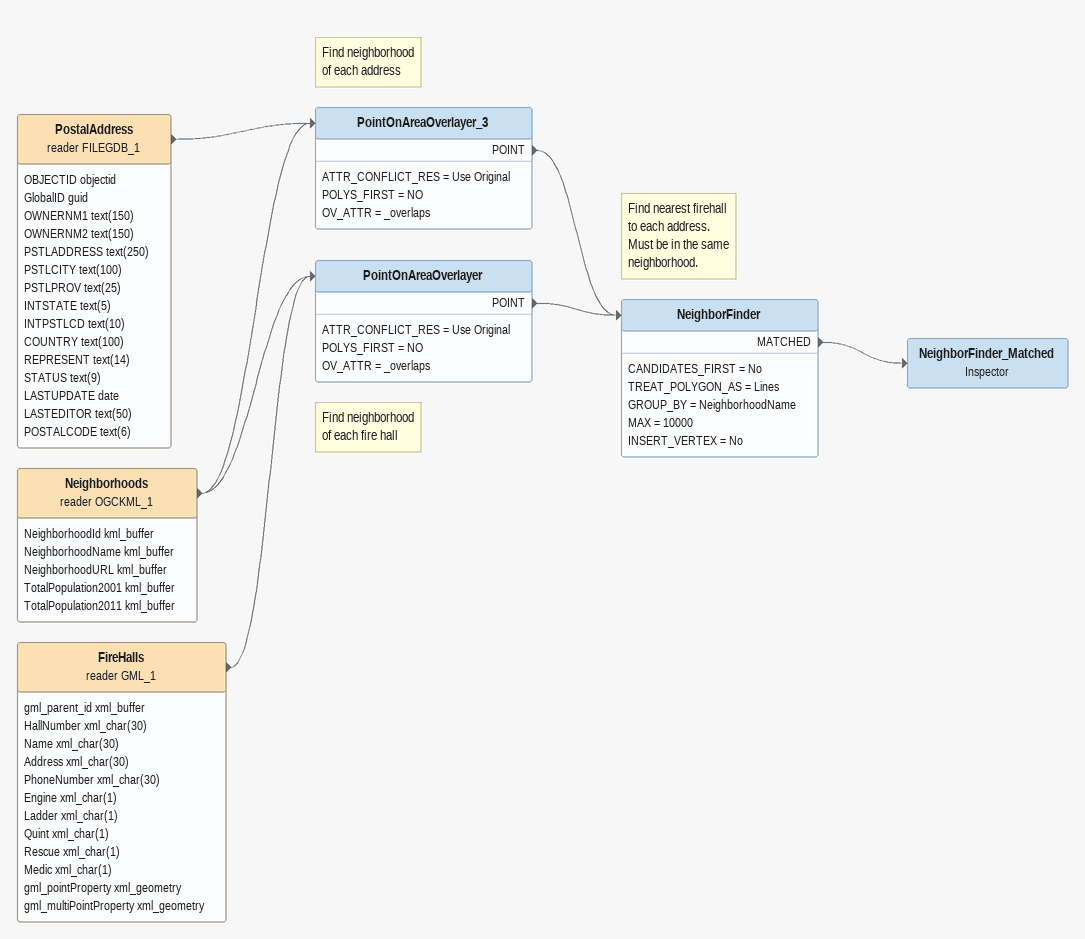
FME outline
PostalAddress (reader FILEGDB_1)
    attributes: OBJECTID objectid, GlobalID guid, OWNERNM1 text(150), OWNERNM2 text(150), PSTLADDRESS text(250), PSTLCITY text(100), PSTLPROV text(25), INTSTATE text(5), INTPSTLCD text(10), COUNTRY text(100), REPRESENT text(14), STATUS text(9), LASTUPDATE date, LASTEDITOR text(50), POSTALCODE text(6)
    -> PointOnAreaOverlayer_3
Neighborhoods (reader OGCKML_1)
    attributes: NeighborhoodId kml_buffer, NeighborhoodName kml_buffer, NeighborhoodURL kml_buffer, TotalPopulation2001 kml_buffer, TotalPopulation2011 kml_buffer
    -> PointOnAreaOverlayer_3
    -> PointOnAreaOverlayer
Note: Find neighborhood / of each address
PointOnAreaOverlayer_3
    ATTR_CONFLICT_RES = Use Original
    POLYS_FIRST = NO
    OV_ATTR = _overlaps
    POINT -> NeighborFinder
FireHalls (reader GML_1)
    attributes: gml_parent_id xml_buffer, HallNumber xml_char(30), Name xml_char(30), Address xml_char(30), PhoneNumber xml_char(30), Engine xml_char(1), Ladder xml_char(1), Quint xml_char(1), Rescue xml_char(1), Medic xml_char(1), gml_pointProperty xml_geometry, gml_multiPointProperty xml_geometry
    -> PointOnAreaOverlayer
Note: Find neighborhood / of each fire hall
PointOnAreaOverlayer
    ATTR_CONFLICT_RES = Use Original
    POLYS_FIRST = NO
    OV_ATTR = _overlaps
    POINT -> NeighborFinder
Note: Find nearest firehall / to each address. / Must be in the same / neighborhood.
NeighborFinder
    CANDIDATES_FIRST = No
    TREAT_POLYGON_AS = Lines
    GROUP_BY = NeighborhoodName
    MAX = 10000
    INSERT_VERTEX = No
    MATCHED -> NeighborFinder_Matched
NeighborFinder_Matched: Inspector
